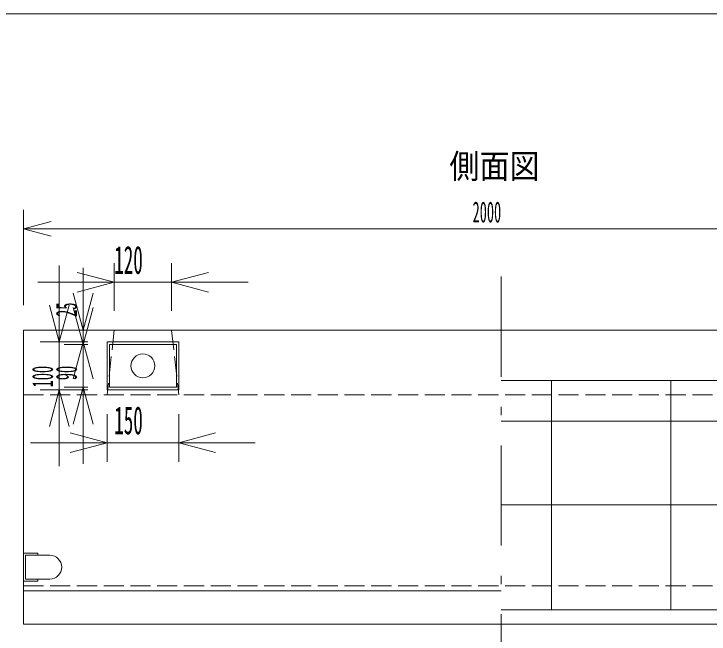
# Model space of a CAD drawing. Units: millimetres, scale not verified. Extents: x 274 to 5364, y 189 to 3829.
# Drawn here: x 2454 to 3908, y 2530 to 3829 of the extents above; entities that cross this region are included whole.
import ezdxf
from ezdxf.enums import TextEntityAlignment as Align

# ---------------------------------------------------------------- set-up
doc = ezdxf.new("R2010")
doc.units = ezdxf.units.MM
doc.header["$LTSCALE"] = 7
doc.linetypes.add('USER1', pattern=[8, 6, -2])
doc.linetypes.add('USER2', pattern=[50.5, 30, -9, 2.5, -9])
for name, color, linetype, lineweight in [('1', 7, 'Continuous', 18), ('17', 7, 'Continuous', 18), ('18', 7, 'Continuous', 18)]:
    doc.layers.add(name, color=color, linetype=linetype, lineweight=lineweight)
doc.styles.add('ＭＳ ゴシック', font='')
doc.styles.get('ＭＳ ゴシック').set_extended_font_data('MS Gothic')

msp = doc.modelspace()

# ---------------------------------------------------------------- linework, layer by layer
at = {"layer": '1'}
for p, q in [((5363.5, 3829), (273.5, 3829)), ((2473.5, 3419), (2473.5, 3219)), ((2473.5, 3379), (2531.456, 3394.529)), ((2473.5, 3379), (4473.5, 3379)), ((2473.5, 3379), (2531.456, 3363.471)), ((2663.5, 3307), (2663.5, 3207)), ((2783.5, 3307), (2783.5, 3207)), ((2548.5, 3302), (2548.5, 2882)), ((2598.5, 3297), (2598.5, 2887)), ((2663.5, 3267), (2586.226, 3287.706)), ((2783.5, 3267), (2860.774, 3287.706)), ((2503.5, 3267), (2943.5, 3267)), ((2663.5, 3267), (2586.226, 3246.294)), ((2598.5, 3269.564), (2598.5, 2982)), ((2783.5, 3267), (2860.774, 3246.294)), ((2598.5, 3167), (2577.794, 3244.274)), ((2598.5, 3167), (2619.206, 3244.274)), ((2548.5, 3142), (2527.794, 3219.274)), ((2548.5, 3142), (2569.206, 3219.274)), ((2598.5, 3137), (2577.794, 3214.274)), ((2598.5, 3137), (2619.206, 3214.274)), ((2473.5, 3167), (2473.5, 2571)), ((2473.5, 3167), (4473.5, 3167)), ((2473.5, 2551), (2473.5, 3167)), ((2558.5, 3167), (2608.5, 3167)), ((2508.5, 3142), (2608.5, 3142)), ((2558.5, 3142), (2608.5, 3142)), ((2558.5, 3137), (2608.5, 3137)), ((2598.5, 3142), (2577.794, 3064.726)), ((2598.5, 3142), (2619.206, 3064.726)), ((2648.5, 3142), (2798.5, 3142)), ((2648.5, 3042), (2648.5, 3142)), ((2653.5, 3137), (2793.5, 3137)), ((2653.5, 3047), (2653.5, 3137)), ((2793.5, 3137), (2793.5, 3047)), ((2798.5, 3142), (2798.5, 3042)), ((2508.5, 3042), (2608.5, 3042)), ((2548.5, 3042), (2527.794, 2964.726)), ((2548.5, 3042), (2569.206, 2964.726)), ((2558.5, 3047), (2608.5, 3047)), ((2598.5, 3047), (2577.794, 2969.726)), ((2598.5, 3047), (2619.206, 2969.726)), ((2798.5, 3042), (2648.5, 3042)), ((2653.5, 3047), (2793.5, 3047)), ((2648.5, 2891), (2648.5, 2991)), ((2798.5, 2891), (2798.5, 2991)), ((2648.5, 2931), (2571.226, 2951.706)), ((2798.5, 2931), (2875.774, 2951.706)), ((2488.5, 2931), (2958.5, 2931)), ((2648.5, 2931), (2571.226, 2910.294)), ((2798.5, 2931), (2875.774, 2910.294)), ((2503.5, 2700), (2473.5, 2700)), ((2503.5, 2695.5), (2478, 2695.5)), ((2478, 2695.5), (2478, 2645.5)), ((2503.5, 2700), (2503.5, 2695.5)), ((2503.5, 2695.5), (2508.5, 2695.5)), ((2503.5, 2695.5), (2528.5, 2695.5)), ((2503.5, 2641), (2473.5, 2641)), ((2478, 2645.5), (2503.5, 2645.5)), ((2503.5, 2645.5), (2503.5, 2641)), ((2508.5, 2645.5), (2503.5, 2645.5)), ((2528.5, 2645.5), (2503.5, 2645.5)), ((2473.5, 2621), (3473.5, 2621)), ((2473.5, 2551), (4473.5, 2551))]:
    msp.add_line(p, q, dxfattribs=at)
at = {"layer": '1', "linetype": 'USER2'}
msp.add_line((3473.5, 3279), (3473.5, 1751), dxfattribs=at)
at = {"layer": '1', "linetype": 'USER1'}
for p, q in [((2663.5, 3167), (2648.5, 3031)), ((2663.5, 3167), (2648.5, 3031)), ((2783.5, 3167), (2798.5, 3031)), ((2783.5, 3167), (2798.5, 3031)), ((2473.5, 3031), (4473.5, 3031)), ((2473.5, 2631), (4473.5, 2631))]:
    msp.add_line(p, q, dxfattribs=at)
at = {"layer": '1'}
msp.add_circle((2723.5, 3092), 25, dxfattribs=at)
for start, end in [(0, 90), (270, 0)]:
    msp.add_arc((2528.5, 2670.5), 25, start, end, dxfattribs=at)
at = {"layer": '17'}
for p, q in [((3473.5, 3061), (4443.5, 3061)), ((4443.5, 2976), (3473.5, 2976)), ((4443.5, 2801), (3473.5, 2801)), ((4443.5, 2581), (3473.5, 2581))]:
    msp.add_line(p, q, dxfattribs=at)
at = {"layer": '18'}
for p, q in [((3578.5, 3061), (3578.5, 2581)), ((3828.5, 2581), (3828.5, 3061))]:
    msp.add_line(p, q, dxfattribs=at)

# ---------------------------------------------------------------- texts
at = {"layer": '1', "style": 'ＭＳ ゴシック'}
for s, height, width, p in [(' 側面図', 51.32, 0.9, (3333.5, 3469)), ('2000', 43.99, 0.5, (3413.5, 3379)), ('120', 58.65, 0.5, (2663.5, 3267)), ('150', 58.65, 0.5, (2663.5, 2931))]:
    msp.add_text(s, height=height, dxfattribs=dict(at, width=width)).set_placement(p, align=Align.BOTTOM_LEFT)
at = {"layer": '1', "style": 'ＭＳ ゴシック', "width": 0.5}
for s, p in [('25', (2598.5, 3194.564)), ('100', (2548.5, 3047)), ('90', (2598.5, 3062))]:
    msp.add_text(s, height=43.99, rotation=90, dxfattribs=at).set_placement(p, align=Align.BOTTOM_LEFT)

doc.saveas('drawing.dxf')
